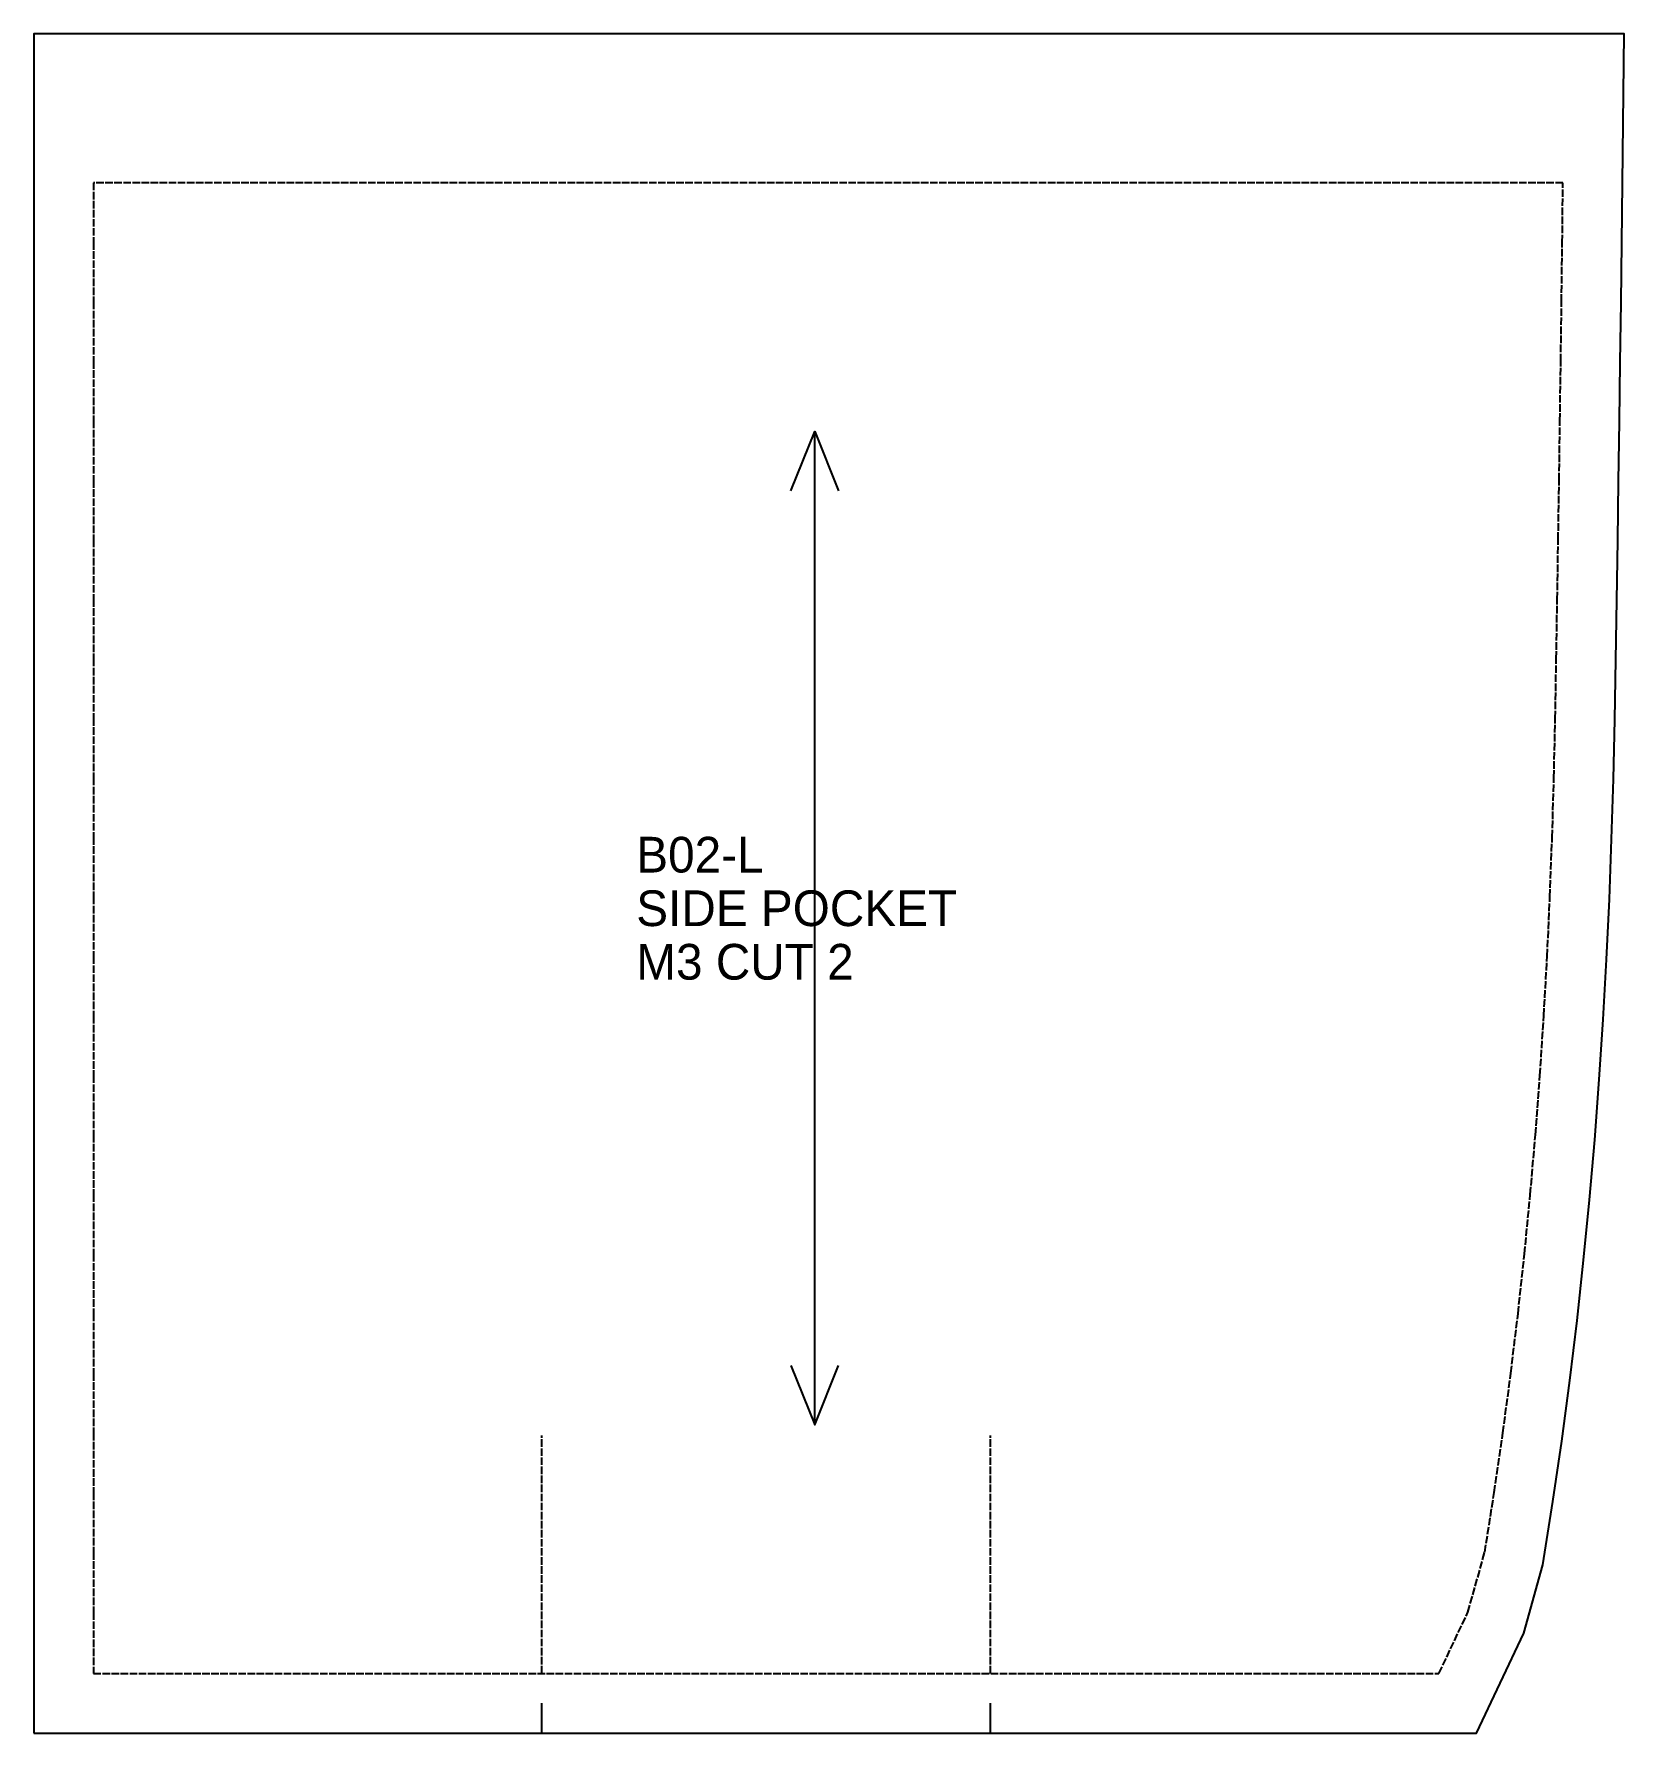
# Model space of a CAD drawing. Header units: millimetres. Extents: x 0 to 267, y 0 to 286.
import ezdxf

# ---------------------------------------------------------------- set-up
doc = ezdxf.new("R2010")
doc.units = ezdxf.units.MM
doc.linetypes.add('DASHED', pattern=[1.524, 1.27, -0.254])
for name, color, linetype in [('CUT', 7, 'CONTINUOUS'), ('GRAIN', 5, 'CONTINUOUS'), ('MARK', 4, 'DASHED'), ('NOTCH', 3, 'CONTINUOUS'), ('SEW', 1, 'DASHED'), ('TEXT', 2, 'CONTINUOUS')]:
    doc.layers.add(name, color=color, linetype=linetype)

msp = doc.modelspace()

# ---------------------------------------------------------------- linework, layer by layer
at = {"layer": 'CUT'}
msp.add_lwpolyline([(0, 0), (242.58, 0), (250.51, 16.78), (253.74, 28.25), (255.43, 38.92), (256.91, 49.07), (258.26, 59.22), (259.48, 69.35), (260.59, 79.48), (261.57, 89.6), (262.45, 99.72), (263.21, 109.83), (263.87, 119.93), (264.44, 130.03), (264.91, 140.12), (265.29, 150.21), (265.59, 160.29), (265.81, 170.36), (265.98, 180.38), (266.15, 190.39), (266.31, 200.4), (266.46, 210.4), (266.6, 220.41), (266.74, 230.42), (266.87, 240.43), (266.99, 250.44), (267.38, 285.55), (0, 285.55), (0, 250.55), (0, 240.55), (0, 230.55), (0, 220.55), (0, 210.55), (0, 200.55), (0, 190.55), (0, 180.55), (0, 170.55), (0, 160.55), (0, 150.55), (0, 140.55), (0, 130.54), (0, 120.54), (0, 110.53), (0, 100.53), (0, 90.52), (0, 80.51), (0, 70.49), (0, 60.47), (0, 50.45), (0, 40.42), (0, 30.39), (0, 20.29)], close=True, dxfattribs=at)
at = {"layer": 'GRAIN'}
msp.add_line((131.28, 51.78), (131.28, 218.77), dxfattribs=at)
for points in [[(127.28, 208.77), (131.28, 218.77), (135.28, 208.77)], [(127.28, 61.78), (131.28, 51.78), (135.28, 61.78)]]:
    msp.add_lwpolyline(points, dxfattribs=at)
at = {"layer": 'MARK'}
for points in [[(85.42, 10), (85.42, 50)], [(160.83, 10), (160.83, 50)]]:
    msp.add_lwpolyline(points, dxfattribs=at)
at = {"layer": 'NOTCH'}
for p, q in [((85.42, 0), (85.42, 5)), ((160.83, 0), (160.83, 5))]:
    msp.add_line(p, q, dxfattribs=at)
at = {"layer": 'SEW'}
msp.add_lwpolyline([(10, 10), (236.25, 10), (241.12, 20.29), (243.96, 30.39), (245.55, 40.42), (247.01, 50.45), (248.34, 60.47), (249.55, 70.49), (250.64, 80.51), (251.61, 90.52), (252.48, 100.53), (253.24, 110.53), (253.89, 120.54), (254.45, 130.54), (254.92, 140.55), (255.3, 150.55), (255.59, 160.55), (255.81, 170.55), (255.98, 180.55), (256.15, 190.55), (256.31, 200.55), (256.46, 210.55), (256.6, 220.55), (256.74, 230.55), (256.87, 240.55), (256.99, 250.55), (257.1, 260.55), (10, 260.55), (10, 250.55), (10, 240.55), (10, 230.55), (10, 220.55), (10, 210.55), (10, 200.55), (10, 190.55), (10, 180.55), (10, 170.55), (10, 160.55), (10, 150.55), (10, 140.55), (10, 130.54), (10, 120.54), (10, 110.53), (10, 100.53), (10, 90.52), (10, 80.51), (10, 70.49), (10, 60.47), (10, 50.45), (10, 40.42), (10, 30.39), (10, 20.29)], close=True, dxfattribs=at)

# ---------------------------------------------------------------- texts
at = {"layer": 'TEXT'}
for s, p in [('B02-L', (101.28, 144.62)), ('SIDE POCKET', (101.28, 135.62)), ('M3 CUT 2', (101.28, 126.62))]:
    msp.add_text(s, height=6, dxfattribs=at).set_placement(p)

doc.saveas('drawing.dxf')
